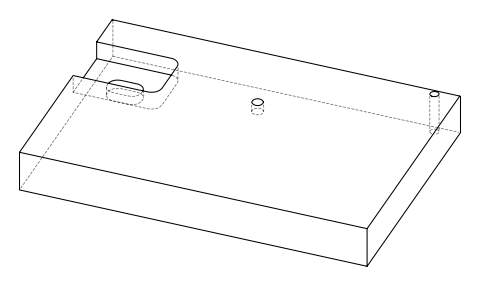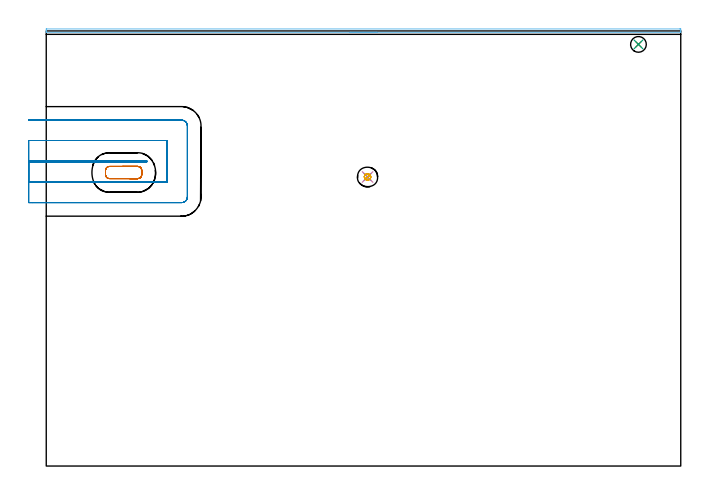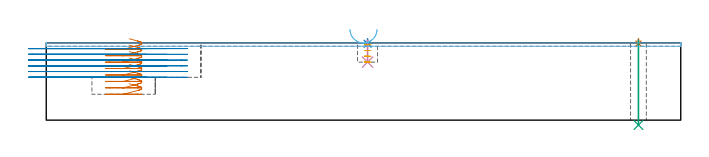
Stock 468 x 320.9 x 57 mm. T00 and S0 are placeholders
(PLAN: 8 operations, 5 tool changes, 16.9 min)
(1 SPOT_DRILL | STEP1HOLE | NXT0321_9005460120000 | 0.03 min | 1 mm3)
(2 SPOT_DRILL_1 | STEP1POCKET | NXT0321_9005460120000 | 0.03 min | 2 mm3)
(3 DRILL_THROUGH_HOLE_INTO_CENTER | STEP1HOLE | NXT0301_087 | 0.25 min | 5993 mm3)
(4 DRILL_BLIND_HOLE_INTO_CENTER | STEP1POCKET | NXT0301_128 | 0.07 min | 1476 mm3)
(5 MILL_ROUGH_BLIND_HOLE_CONTOUR | STEP1POCKET | NXT0201_013 | Spiral | 0.42 min | 960 mm3)
(6 AREA_MILL | FG_CHAMFER_SURFACE | UGT0205_001 | 3.9 min | 1462 mm3)
(7 MILL_RECTANGULAR_POCKET | POCKET_RECTANGULAR_STRAIGHT | UGT0201_136 | Follow Part, ap 5, ae 75% | 2.05 min | 45843 mm3)
(8 MILL_SLOT | SLOT_PARTIAL_RECTANGULAR | UGT0201_136 | Follow Part, ap 5, ae 75% | 10.13 min | 201281 mm3)
(TOOL NXT0321_9005460120000 | NC Spot Drill, 142deg, 12mm, Carbide, Uncoated | D12 PA142 FL30 Z2)
(TOOL NXT0301_087 | Carbide Drill 11.6mm [860.1-1160-058A1-MM 2214] | D11.6 PA140 FL72 Z2)
(TOOL NXT0301_128 | Carbide Drill 12mm [861.1-1200-036A1-GP GC34] | D12 PA150 FL37.4 Z2)
(TOOL NXT0201_013 | ENDMILL 10mm | D10 FL30 Z4)
(TOOL UGT0205_001 | Chamfer Mill 20 x 3 x 45 deg. | D20 FL50 Z2)
(TOOL UGT0201_136 | Carbide End Mill 20.0 | D20 FL30 Z4)
(OP 1 SPOT_DRILL)
G17 G21 G94 G90
T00 M6
G54
G17 G0 G90 X436.8 Y311. S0 M3
G43 Z67. H0
G94 G81 G98 Z56.496 F250. R60.
G80
M5
M2
(OP 2 SPOT_DRILL_1)
G17 G21 G94 G90
T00 M6
G54
G17 G0 G90 X237. Y213.2 S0 M3
G43 Z67. H0
G94 G81 G98 Z56.363 F250. R60.
G80
M5
M2
(OP 3 DRILL_THROUGH_HOLE_INTO_CENTER)
G17 G21 G94 G90
T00 M6
G54
G17 G0 G90 X436.8 Y311. S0 M3
G43 Z67. H1
G94 G73 G98 Z-3.611 F250. Q10.102 R59.
G80
M5
M2
(OP 4 DRILL_BLIND_HOLE_INTO_CENTER)
G17 G21 G94 G90
T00 M6
G54
G17 G0 G90 X237. Y213.2 S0 M3
G43 Z67. H1
G94 G81 G98 Z42.8 F250. R59.
G80
M5
M2
(OP 5 MILL_ROUGH_BLIND_HOLE_CONTOUR)
G17 G21 G94 G90
T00 M6
G54
G17 G0 G90 X237. Y213.2 S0 M3
G43 Z67. H0
Z55.7
G94 G3 X237.142 Y215.458 R1.133 F250.
X234.619 Y213.501 R2.258
X236.699 Y210.819 R2.4
X234.619 Y213.501 R-2.4
X235.659 Y212.16 R1.2
X237. Y213.2 R1.2
G0 Z51.4
G3 X237.142 Y215.458 R1.133
X234.619 Y213.501 R2.258
X236.699 Y210.819 R2.4
X234.619 Y213.501 R-2.4
X235.659 Y212.16 R1.2
X237. Y213.2 R1.2
G0 Z47.1
G3 X237.142 Y215.458 R1.133
X234.619 Y213.501 R2.258
X236.699 Y210.819 R2.4
X234.619 Y213.501 R-2.4
X235.659 Y212.16 R1.2
X237. Y213.2 R1.2
G0 Z42.8
G3 X237.142 Y215.458 R1.133
X234.619 Y213.501 R2.258
X236.699 Y210.819 R2.4
X234.619 Y213.501 R-2.4
X235.659 Y212.16 R1.2
X237. Y213.2 R1.2
G0 Z67.
M5
M2
(OP 6 AREA_MILL)
G17 G21 G94 G90
T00 M6
G54
G17 G0 G90 X244. Y319.9 S1061 M3
G43 Z67. H0
G94 G1 X243.962 Z66.128 F250.
X243.848 Z65.263
X243.659 Z64.412
X243.397 Z63.58
X243.063 Z62.774
X242.66 Z62.
X242.191 Z61.264
X241.66 Z60.572
X241.071 Z59.929
X240.428 Z59.339
X239.736 Z58.808
X239. Z58.34
X238.226 Z57.937
X237.42 Z57.603
X236.588 Z57.341
X235.736 Z57.152
X234.872 Z57.038
X234. Z57.
X0.182
X0.01 Y319.902 Z56.988
X0.002 Y320.051 Z56.842
X0. Y320.205 Z56.695
Y320.437 Z56.463
Y321.15 Z55.745
Y322.382 Z54.515
X0.003 Y322.391 Z54.505
X0.373 Y322.4 Z54.5
X467.371
X467.628 Y322.398 Z54.502
X467.997 Y322.391 Z54.505
X468. Y322.382 Z54.515
Y321.15 Z55.745
Y320.437 Z56.463
Y320.205 Z56.695
X467.998 Y320.051 Z56.842
X467.99 Y319.902 Z56.988
X467.818 Y319.9 Z57.
X234.
X233.128 Z57.038
X232.263 Z57.152
X231.412 Z57.341
X230.58 Z57.603
X229.774 Z57.937
X229. Z58.34
X228.264 Z58.808
X227.572 Z59.339
X226.929 Z59.929
X226.34 Z60.572
X225.808 Z61.264
X225.34 Z62.
X224.937 Z62.774
X224.603 Z63.58
X224.341 Z64.412
X224.152 Z65.263
X224.038 Z66.128
X224. Z67.
M5
M2
(OP 7 MILL_RECTANGULAR_POCKET)
G17 G21 G94 G90
T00 M6
G54
G17 G0 G90 X61.304 Y212. S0 M3
G43 Z67. H0
Z60.
G94 G1 X67.4 Z58.366 F250.
X67.573 Z58.32
X68.054 Y212.067 Z58.19
X68.518 Y212.211 Z58.06
X68.952 Y212.427 Z57.93
X69.346 Y212.71 Z57.8
X69.69 Y213.054 Z57.67
X69.973 Y213.448 Z57.54
X70.189 Y213.882 Z57.41
X70.333 Y214.346 Z57.279
X70.4 Y214.827 Z57.149
Y218.173 Z56.253
X70.333 Y218.654 Z56.123
X70.189 Y219.118 Z55.993
X69.973 Y219.552 Z55.863
X69.69 Y219.946 Z55.732
X69.346 Y220.29 Z55.602
X68.952 Y220.573 Z55.472
X68.518 Y220.789 Z55.342
X68.054 Y220.933 Z55.212
X67.573 Y221. Z55.082
X67.4 Z55.036
X57.05 Z52.262
X46.7 F500.
G3 X43.7 Y218. R3.
G1 Y215.
G3 X46.7 Y212. R3.
G1 X67.4
G3 X70.4 Y215. R3.
G1 Y218.
G3 X67.4 Y221. R3.
G1 X57.05
X56.05
G0 X61.304 Y212. Z55.262
G1 X67.4 Z53.629 F250.
X67.573 Z53.583
X68.054 Y212.067 Z53.452
X68.518 Y212.211 Z53.322
X68.952 Y212.427 Z53.192
X69.346 Y212.71 Z53.062
X69.69 Y213.054 Z52.932
X69.973 Y213.448 Z52.802
X70.189 Y213.882 Z52.672
X70.333 Y214.346 Z52.542
X70.4 Y214.827 Z52.412
Y218.173 Z51.515
X70.333 Y218.654 Z51.385
X70.189 Y219.118 Z51.255
X69.973 Y219.552 Z51.125
X69.69 Y219.946 Z50.995
X69.346 Y220.29 Z50.865
X68.952 Y220.573 Z50.735
X68.518 Y220.789 Z50.605
X68.054 Y220.933 Z50.475
X67.573 Y221. Z50.345
X67.4 Z50.298
X57.05 Z47.525
X46.7 F500.
G3 X43.7 Y218. R3.
G1 Y215.
G3 X46.7 Y212. R3.
G1 X67.4
G3 X70.4 Y215. R3.
G1 Y218.
G3 X67.4 Y221. R3.
G1 X57.05
X56.05
G0 X61.304 Y212. Z50.525
G1 X67.4 Z48.891 F250.
X67.573 Z48.845
X68.054 Y212.067 Z48.715
X68.518 Y212.211 Z48.585
X68.952 Y212.427 Z48.455
X69.346 Y212.71 Z48.325
X69.69 Y213.054 Z48.195
X69.973 Y213.448 Z48.065
X70.189 Y213.882 Z47.935
X70.333 Y214.346 Z47.805
X70.4 Y214.827 Z47.674
Y218.173 Z46.778
X70.333 Y218.654 Z46.648
X70.189 Y219.118 Z46.518
X69.973 Y219.552 Z46.388
X69.69 Y219.946 Z46.257
X69.346 Y220.29 Z46.127
X68.952 Y220.573 Z45.997
X68.518 Y220.789 Z45.867
X68.054 Y220.933 Z45.737
X67.573 Y221. Z45.607
X67.4 Z45.561
X57.05 Z42.787
X46.7 F500.
G3 X43.7 Y218. R3.
G1 Y215.
G3 X46.7 Y212. R3.
G1 X67.4
G3 X70.4 Y215. R3.
G1 Y218.
G3 X67.4 Y221. R3.
G1 X57.05
X56.05
G0 X61.304 Y212. Z45.787
G1 X67.4 Z44.154 F250.
X67.573 Z44.108
X68.054 Y212.067 Z43.977
X68.518 Y212.211 Z43.847
X68.952 Y212.427 Z43.717
X69.346 Y212.71 Z43.587
X69.69 Y213.054 Z43.457
X69.973 Y213.448 Z43.327
X70.189 Y213.882 Z43.197
X70.333 Y214.346 Z43.067
X70.4 Y214.827 Z42.937
Y218.173 Z42.04
X70.333 Y218.654 Z41.91
X70.189 Y219.118 Z41.78
X69.973 Y219.552 Z41.65
X69.69 Y219.946 Z41.52
X69.346 Y220.29 Z41.39
X68.952 Y220.573 Z41.26
X68.518 Y220.789 Z41.13
X68.054 Y220.933 Z41.
X67.573 Y221. Z40.87
X67.4 Z40.823
X57.05 Z38.05
X46.7 F500.
G3 X43.7 Y218. R3.
G1 Y215.
G3 X46.7 Y212. R3.
G1 X67.4
G3 X70.4 Y215. R3.
G1 Y218.
G3 X67.4 Y221. R3.
G1 X57.05
X56.05
G0 X61.304 Y212. Z41.05
G1 X67.4 Z39.416 F250.
X67.573 Z39.37
X68.054 Y212.067 Z39.24
X68.518 Y212.211 Z39.11
X68.952 Y212.427 Z38.98
X69.346 Y212.71 Z38.85
X69.69 Y213.054 Z38.72
X69.973 Y213.448 Z38.59
X70.189 Y213.882 Z38.46
X70.333 Y214.346 Z38.33
X70.4 Y214.827 Z38.199
Y218.173 Z37.303
X70.333 Y218.654 Z37.173
X70.189 Y219.118 Z37.043
X69.973 Y219.552 Z36.913
X69.69 Y219.946 Z36.782
X69.346 Y220.29 Z36.652
X68.952 Y220.573 Z36.522
X68.518 Y220.789 Z36.392
X68.054 Y220.933 Z36.262
X67.573 Y221. Z36.132
X67.4 Z36.086
X57.05 Z33.312
X46.7 F500.
G3 X43.7 Y218. R3.
G1 Y215.
G3 X46.7 Y212. R3.
G1 X67.4
G3 X70.4 Y215. R3.
G1 Y218.
G3 X67.4 Y221. R3.
G1 X57.05
X56.05
G0 X61.304 Y212. Z36.312
G1 X67.4 Z34.679 F250.
X67.573 Z34.633
X68.054 Y212.067 Z34.503
X68.518 Y212.211 Z34.372
X68.952 Y212.427 Z34.242
X69.346 Y212.71 Z34.112
X69.69 Y213.054 Z33.982
X69.973 Y213.448 Z33.852
X70.189 Y213.882 Z33.722
X70.333 Y214.346 Z33.592
X70.4 Y214.827 Z33.462
Y218.173 Z32.565
X70.333 Y218.654 Z32.435
X70.189 Y219.118 Z32.305
X69.973 Y219.552 Z32.175
X69.69 Y219.946 Z32.045
X69.346 Y220.29 Z31.915
X68.952 Y220.573 Z31.785
X68.518 Y220.789 Z31.655
X68.054 Y220.933 Z31.525
X67.573 Y221. Z31.395
X67.4 Z31.348
X57.05 Z28.575
X46.7 F500.
G3 X43.7 Y218. R3.
G1 Y215.
G3 X46.7 Y212. R3.
G1 X67.4
G3 X70.4 Y215. R3.
G1 Y218.
G3 X67.4 Y221. R3.
G1 X57.05
X56.05
G0 X61.304 Y212. Z31.575
G1 X67.4 Z29.942 F250.
X67.573 Z29.895
X68.054 Y212.067 Z29.765
X68.518 Y212.211 Z29.635
X68.952 Y212.427 Z29.505
X69.346 Y212.71 Z29.375
X69.69 Y213.054 Z29.245
X69.973 Y213.448 Z29.115
X70.189 Y213.882 Z28.985
X70.333 Y214.346 Z28.855
X70.4 Y214.827 Z28.724
Y218.173 Z27.828
X70.333 Y218.654 Z27.698
X70.189 Y219.118 Z27.568
X69.973 Y219.552 Z27.438
X69.69 Y219.946 Z27.308
X69.346 Y220.29 Z27.177
X68.952 Y220.573 Z27.047
X68.518 Y220.789 Z26.917
X68.054 Y220.933 Z26.787
X67.573 Y221. Z26.657
X67.4 Z26.611
X57.05 Z23.837
X46.7 F500.
G3 X43.7 Y218. R3.
G1 Y215.
G3 X46.7 Y212. R3.
G1 X67.4
G3 X70.4 Y215. R3.
G1 Y218.
G3 X67.4 Y221. R3.
G1 X57.05
X56.05
G0 X61.304 Y212. Z26.837
G1 X67.4 Z25.204 F250.
X67.573 Z25.158
X68.054 Y212.067 Z25.028
X68.518 Y212.211 Z24.897
X68.952 Y212.427 Z24.767
X69.346 Y212.71 Z24.637
X69.69 Y213.054 Z24.507
X69.973 Y213.448 Z24.377
X70.189 Y213.882 Z24.247
X70.333 Y214.346 Z24.117
X70.4 Y214.827 Z23.987
Y218.173 Z23.09
X70.333 Y218.654 Z22.96
X70.189 Y219.118 Z22.83
X69.973 Y219.552 Z22.7
X69.69 Y219.946 Z22.57
X69.346 Y220.29 Z22.44
X68.952 Y220.573 Z22.31
X68.518 Y220.789 Z22.18
X68.054 Y220.933 Z22.05
X67.573 Y221. Z21.92
X67.4 Z21.873
X57.05 Z19.1
X46.7 F500.
G3 X43.7 Y218. R3.
G1 Y215.
G3 X46.7 Y212. R3.
G1 X67.4
G3 X70.4 Y215. R3.
G1 Y218.
G3 X67.4 Y221. R3.
G1 X57.05
X56.05
G0 Z67.
M5
M2
(OP 8 MILL_SLOT)
G17 G21 G94 G90
T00 M6
G54
G17 G0 G90 X-13. Y224.3 S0 M3
G43 Z67. H0
Z52.767
G94 G1 X-10. F250.
X74.1 F500.
Y225.1
X-10.
X-13. F250.
Y209.3
X-10.
X89.1 F500.
Y240.1
X-10.
X-13. F250.
Y194.3
X-10.
X99.9 F500.
G3 X104.1 Y198.5 R4.2
G1 Y250.9
G3 X99.9 Y255.1 R4.2
G1 X-10.
X-13. F250.
G0 Y224.3 Z48.533
G1 X-10.
X74.1 F500.
Y225.1
X-10.
X-13. F250.
Y209.3
X-10.
X89.1 F500.
Y240.1
X-10.
X-13. F250.
Y194.3
X-10.
X99.9 F500.
G3 X104.1 Y198.5 R4.2
G1 Y250.9
G3 X99.9 Y255.1 R4.2
G1 X-10.
X-13. F250.
G0 Y224.3 Z44.3
G1 X-10.
X74.1 F500.
Y225.1
X-10.
X-13. F250.
Y209.3
X-10.
X89.1 F500.
Y240.1
X-10.
X-13. F250.
Y194.3
X-10.
X99.9 F500.
G3 X104.1 Y198.5 R4.2
G1 Y250.9
G3 X99.9 Y255.1 R4.2
G1 X-10.
X-13. F250.
G0 Y224.3 Z40.067
G1 X-10.
X74.1 F500.
Y225.1
X-10.
X-13. F250.
Y209.3
X-10.
X89.1 F500.
Y240.1
X-10.
X-13. F250.
Y194.3
X-10.
X99.9 F500.
G3 X104.1 Y198.5 R4.2
G1 Y250.9
G3 X99.9 Y255.1 R4.2
G1 X-10.
X-13. F250.
G0 Y224.3 Z35.833
G1 X-10.
X74.1 F500.
Y225.1
X-10.
X-13. F250.
Y209.3
X-10.
X89.1 F500.
Y240.1
X-10.
X-13. F250.
Y194.3
X-10.
X99.9 F500.
G3 X104.1 Y198.5 R4.2
G1 Y250.9
G3 X99.9 Y255.1 R4.2
G1 X-10.
X-13. F250.
G0 Y224.3 Z31.6
G1 X-10.
X74.1 F500.
Y225.1
X-10.
X-13. F250.
Y209.3
X-10.
X89.1 F500.
Y240.1
X-10.
X-13. F250.
Y194.3
X-10.
X99.9 F500.
G3 X104.1 Y198.5 R4.2
G1 Y250.9
G3 X99.9 Y255.1 R4.2
G1 X-10.
X-13. F250.
G0 Z67.
M5
M2
